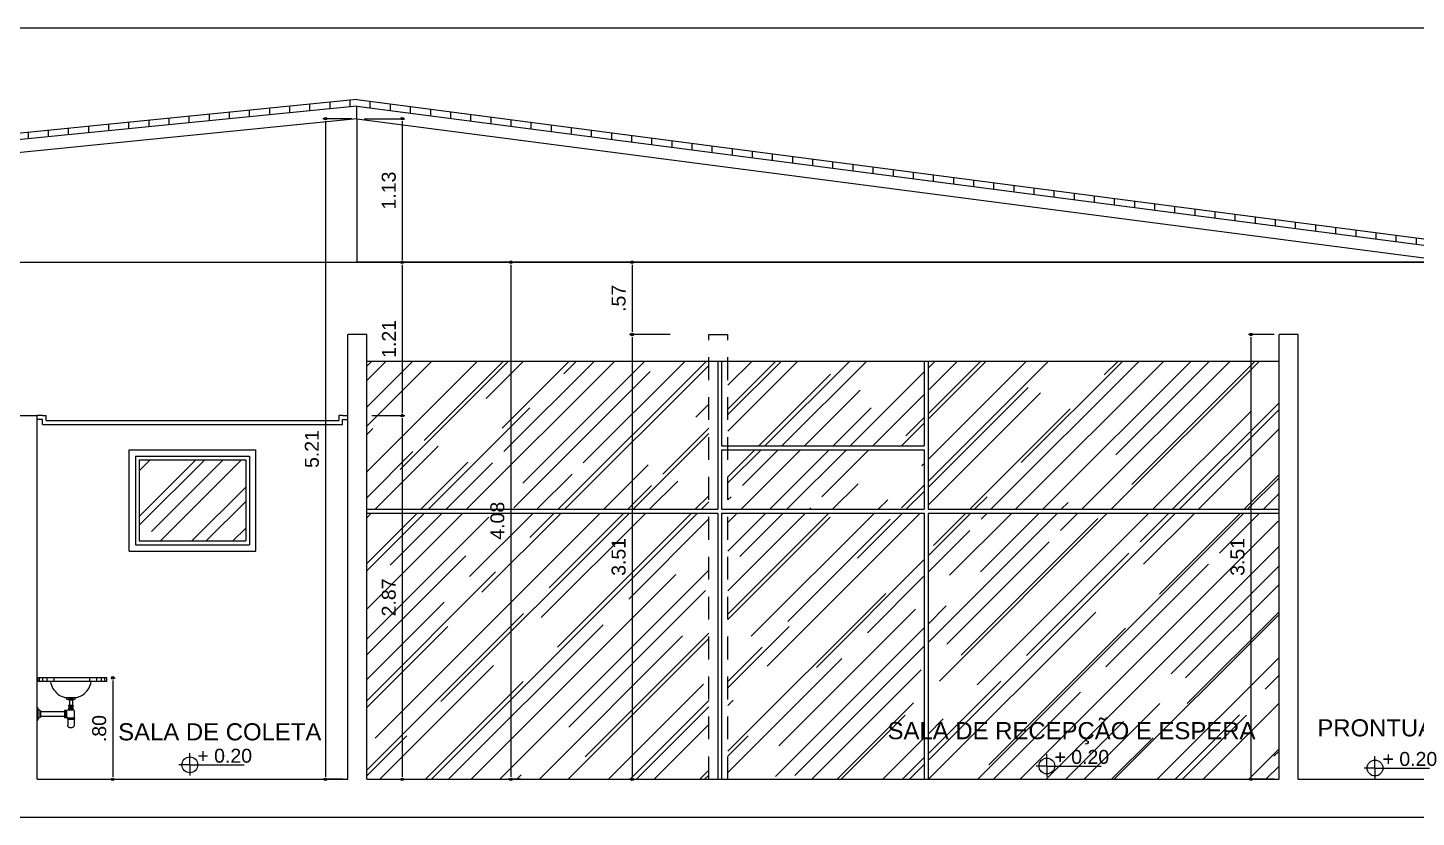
# Model space of a CAD drawing. Header units: millimetres. Extents: x 2125 to 3408, y 1171 to 1686.
# Drawn here: x 2548.03 to 2558.99, y 1494.3 to 1500.53 of the extents above; entities that cross this region are included whole.
import ezdxf

# ---------------------------------------------------------------- set-up
doc = ezdxf.new("R2010")
doc.units = ezdxf.units.MM
doc.linetypes.add('CONTINU', pattern=[0])
doc.linetypes.add('CONTORNO_QUADRO_T', pattern=[0.35, 0.2, -0.15])
for name, color, linetype in [('cobertura', 1, 'Continuous'), ('cotas', 7, 'Continuous'), ('ESQUADRIA', 3, 'Continuous'), ('Esquadrias_Portas', 2, 'Continuous'), ('LAYOUT', 7, 'Continuous'), ('PAREDE', 4, 'Continuous'), ('Piso_Calçada', 3, 'Continuous'), ('TEXTO01', 7, 'Continuous'), ('TEXTO03', 2, 'Continuous')]:
    doc.layers.add(name, color=color, linetype=linetype)
doc.styles.add('ROMANS', font='arial.ttf')
doc.styles.add('TEXTO1', font='swissko.ttf', dxfattribs={"width": 0.6, "height": 0.1})
doc.dimstyles.new('ESCALA75', dxfattribs={"dimtxt": 0.11, "dimasz": 0.02, "dimexe": 0.02, "dimexo": 0.04, "dimgap": 0.05, "dimtad": 1, "dimzin": 4, "dimdsep": 46, "dimtxsty": 'ROMANS', "dimblk1": 'PPC', "dimblk2": 'PPC', "dimsah": 1, "dimcen": 0.02, "dimclrd": 7, "dimclre": 7, "dimclrt": 3, "dimazin": 1, "dimtfac": 1, "dimtix": 1, "dimtmove": 0, "dimatfit": 3, "dimldrblk": 'PPC', "dimfxl": 0, "dimtolj": 1, "dimtzin": 12, "dimarcsym": 0})
pattern_1 = [(90, (391.25774, 892.39536), (-0.15875, 3e-17), [])]

# ---------------------------------------------------------------- blocks, each defined once
blk = doc.blocks.new('A$C5BE32366')
at = {"color": 7}
for p, q in [((0.012, 0.225), (0.048, 0.225)), ((0.012, 0.225), (0.012, 0.218)), ((0.048, 0.225), (0.048, 0.218)), ((0.005, 0.132), (0.005, 0.076)), ((0.012, 0.218), (0.048, 0.218)), ((0.012, 0.173), (0.012, 0.166)), ((0.012, 0.173), (0.048, 0.173)), ((0.012, 0.166), (0.048, 0.166)), ((0.012, 0.153), (0.012, 0.146)), ((0.012, 0.153), (0.048, 0.153)), ((0.012, 0.146), (0.048, 0.146)), ((0.055, 0.14), (0.013, 0.14)), ((0.015, 0.218), (0.015, 0.215)), ((0.015, 0.215), (0.045, 0.215)), ((0.015, 0.166), (0.015, 0.163)), ((0.015, 0.163), (0.045, 0.163)), ((0.015, 0.146), (0.015, 0.143)), ((0.015, 0.143), (0.045, 0.143)), ((0.018, 0.215), (0.018, 0.173)), ((0.018, 0.163), (0.018, 0.153)), ((0.018, 0.143), (0.018, 0.14)), ((0.018, 0.14), (0.042, 0.14)), ((0.042, 0.215), (0.042, 0.173)), ((0.042, 0.163), (0.042, 0.153)), ((0.042, 0.143), (0.042, 0.14)), ((0.045, 0.218), (0.045, 0.215)), ((0.045, 0.166), (0.045, 0.163)), ((0.045, 0.146), (0.045, 0.143)), ((0.048, 0.173), (0.048, 0.166)), ((0.048, 0.153), (0.048, 0.146)), ((0.07, 0.133), (0.065, 0.133)), ((0.065, 0.133), (0.065, 0.083)), ((0.07, 0.136), (0.07, 0.08)), ((0.08, 0.136), (0.07, 0.136)), ((0.08, 0.136), (0.08, 0.08)), ((0.27, 0.127), (0.08, 0.127)), ((0.27, 0.132), (0.27, 0.084)), ((0.275, 0.137), (0.275, 0.079)), ((0.29, 0.153), (0.29, 0.063)), ((0.295, 0.158), (0.295, 0.058)), ((0, 0.076), (0, 0.071)), ((0.06, 0.076), (0, 0.076)), ((0.06, 0.071), (0, 0.071)), ((0.055, 0.066), (0.005, 0.066)), ((0.005, 0.066), (0.005, 0.015)), ((0.055, 0.066), (0.055, 0.015)), ((0.06, 0.076), (0.06, 0.071)), ((0.07, 0.083), (0.065, 0.083)), ((0.08, 0.08), (0.07, 0.08)), ((0.27, 0.089), (0.08, 0.089)), ((0.04, 0), (0.02, 0))]:
    blk.add_line(p, q, dxfattribs=at)
for centre, radius, start, end in [((0.013, 0.132), 0.008, 90, 180), ((0.052, 0.126), 0.0147, 30.5117, 79.5043), ((0.275, 0.132), 0.005, 90, 180), ((0.275, 0.152), 0.015, 270, 0), ((0.295, 0.153), 0.005, 90, 180), ((0, 0.066), 0.005, 0, 90), ((0.02, 0.015), 0.015, 180, 270), ((0.04, 0.015), 0.015, 270, 0), ((0.065, 0.076), 0.01, 90, 180), ((0.06, 0.066), 0.005, 90, 180), ((0.275, 0.084), 0.005, 180, 270), ((0.275, 0.064), 0.015, 0, 90), ((0.295, 0.063), 0.005, 180, 270)]:
    blk.add_arc(centre, radius, start, end, dxfattribs=at)
blk = doc.blocks.new('PPC')
at = {"color": 2}
blk.add_circle((0, 0), 0.5, dxfattribs=at)
blk = doc.blocks.new('*D382')
at = {"color": 7, "lineweight": -2, "transparency": 16777216}
for p, q in [((2557.866, 1498.11), (2557.664, 1498.11)), ((2557.684, 1498.09), (2557.684, 1494.62)), ((2557.866, 1494.6), (2557.664, 1494.6))]:
    blk.add_line(p, q, dxfattribs=at)
at = {"layer": 'DEFPOINTS', "color": 0, "transparency": 16777216}
for p in [(2557.906, 1498.11), (2557.684, 1494.6), (2557.906, 1494.6)]:
    blk.add_point(p, dxfattribs=at)
at = {"color": 7, "lineweight": -2, "transparency": 16777216, "xscale": 0.02, "yscale": 0.02, "zscale": 0.02}
for p, rotation in [((2557.684, 1498.11), 90), ((2557.684, 1494.6), 270)]:
    blk.add_blockref('PPC', p, dxfattribs=dict(at, rotation=rotation))
at = {"color": 3, "transparency": 16777216, "insert": (2557.578, 1496.355), "char_height": 0.11, "attachment_point": 5, "rotation": 90, "style": 'ROMANS'}
blk.add_mtext('\\A1;3.51', dxfattribs=at)
blk = doc.blocks.new('*D383')
at = {"color": 7, "lineweight": -2, "transparency": 16777216}
for p, q in [((2552.869, 1498.68), (2552.78, 1498.68)), ((2552.8, 1498.66), (2552.8, 1498.13)), ((2553.093, 1498.11), (2552.78, 1498.11))]:
    blk.add_line(p, q, dxfattribs=at)
at = {"layer": 'DEFPOINTS', "color": 0, "transparency": 16777216}
for p in [(2552.909, 1498.68), (2552.8, 1498.11), (2553.133, 1498.11)]:
    blk.add_point(p, dxfattribs=at)
at = {"color": 7, "lineweight": -2, "transparency": 16777216, "xscale": 0.02, "yscale": 0.02, "zscale": 0.02}
for p, rotation in [((2552.8, 1498.68), 90), ((2552.8, 1498.11), 270)]:
    blk.add_blockref('PPC', p, dxfattribs=dict(at, rotation=rotation))
at = {"color": 3, "transparency": 16777216, "insert": (2552.694, 1498.395), "char_height": 0.11, "attachment_point": 5, "rotation": 90, "style": 'ROMANS'}
blk.add_mtext('\\A1;.57', dxfattribs=at)
blk = doc.blocks.new('*D384')
at = {"color": 7, "lineweight": -2, "transparency": 16777216}
for p, q in [((2553.1, 1498.11), (2552.78, 1498.11)), ((2552.8, 1498.09), (2552.8, 1494.62)), ((2552.8, 1494.6), (2552.78, 1494.6))]:
    blk.add_line(p, q, dxfattribs=at)
at = {"layer": 'DEFPOINTS', "color": 0, "transparency": 16777216}
for p in [(2553.406, 1498.11), (2552.8, 1494.6), (2552.8, 1494.6)]:
    blk.add_point(p, dxfattribs=at)
at = {"color": 7, "lineweight": -2, "transparency": 16777216, "xscale": 0.02, "yscale": 0.02, "zscale": 0.02}
for p, rotation in [((2552.8, 1498.11), 90), ((2552.8, 1494.6), 270)]:
    blk.add_blockref('PPC', p, dxfattribs=dict(at, rotation=rotation))
at = {"color": 3, "transparency": 16777216, "insert": (2552.694, 1496.355), "char_height": 0.11, "attachment_point": 5, "rotation": 90, "style": 'ROMANS'}
blk.add_mtext('\\A1;3.51', dxfattribs=at)
blk = doc.blocks.new('*D385')
at = {"color": 7, "lineweight": -2, "transparency": 16777216}
for p, q in [((2550.686, 1498.68), (2551.006, 1498.68)), ((2550.986, 1498.66), (2550.986, 1497.49)), ((2550.746, 1497.47), (2551.006, 1497.47))]:
    blk.add_line(p, q, dxfattribs=at)
at = {"layer": 'DEFPOINTS', "color": 0, "transparency": 16777216}
for p in [(2550.627, 1498.68), (2550.706, 1497.47), (2550.986, 1497.47)]:
    blk.add_point(p, dxfattribs=at)
at = {"color": 7, "lineweight": -2, "transparency": 16777216, "xscale": 0.02, "yscale": 0.02, "zscale": 0.02}
for p, rotation in [((2550.986, 1498.68), 90), ((2550.986, 1497.47), 270)]:
    blk.add_blockref('PPC', p, dxfattribs=dict(at, rotation=rotation))
at = {"color": 3, "transparency": 16777216, "insert": (2550.881, 1498.075), "char_height": 0.11, "attachment_point": 5, "rotation": 90, "style": 'ROMANS'}
blk.add_mtext('\\A1;1.21', dxfattribs=at)
blk = doc.blocks.new('*D386')
at = {"color": 7, "lineweight": -2, "transparency": 16777216}
for p, q in [((2550.746, 1497.47), (2551.006, 1497.47)), ((2550.986, 1497.45), (2550.986, 1494.62)), ((2550.746, 1494.6), (2551.006, 1494.6))]:
    blk.add_line(p, q, dxfattribs=at)
at = {"layer": 'DEFPOINTS', "color": 0, "transparency": 16777216}
for p in [(2550.706, 1497.47), (2550.706, 1494.6), (2550.986, 1494.6)]:
    blk.add_point(p, dxfattribs=at)
at = {"color": 7, "lineweight": -2, "transparency": 16777216, "xscale": 0.02, "yscale": 0.02, "zscale": 0.02}
for p, rotation in [((2550.986, 1497.47), 90), ((2550.986, 1494.6), 270)]:
    blk.add_blockref('PPC', p, dxfattribs=dict(at, rotation=rotation))
at = {"color": 3, "transparency": 16777216, "insert": (2550.88, 1496.035), "char_height": 0.11, "attachment_point": 5, "rotation": 90, "style": 'ROMANS'}
blk.add_mtext('\\A1;2.87', dxfattribs=at)
blk = doc.blocks.new('*D387')
at = {"color": 7, "lineweight": -2, "transparency": 16777216}
for p, q in [((2551.918, 1498.68), (2551.823, 1498.68)), ((2551.843, 1498.66), (2551.843, 1494.62)), ((2551.918, 1494.6), (2551.823, 1494.6))]:
    blk.add_line(p, q, dxfattribs=at)
at = {"layer": 'DEFPOINTS', "color": 0, "transparency": 16777216}
for p in [(2551.958, 1498.68), (2551.843, 1494.6), (2551.958, 1494.6)]:
    blk.add_point(p, dxfattribs=at)
at = {"color": 7, "lineweight": -2, "transparency": 16777216, "xscale": 0.02, "yscale": 0.02, "zscale": 0.02}
for p, rotation in [((2551.843, 1498.68), 90), ((2551.843, 1494.6), 270)]:
    blk.add_blockref('PPC', p, dxfattribs=dict(at, rotation=rotation))
at = {"color": 3, "transparency": 16777216, "insert": (2551.737, 1496.64), "char_height": 0.11, "attachment_point": 5, "rotation": 90, "style": 'ROMANS'}
blk.add_mtext('\\A1;4.08', dxfattribs=at)
blk = doc.blocks.new('*D388')
at = {"color": 7, "lineweight": -2, "transparency": 16777216}
for p, q in [((2548.696, 1495.4), (2548.721, 1495.4)), ((2548.701, 1495.38), (2548.701, 1494.62)), ((2548.696, 1494.6), (2548.721, 1494.6))]:
    blk.add_line(p, q, dxfattribs=at)
at = {"layer": 'DEFPOINTS', "color": 0, "transparency": 16777216}
for p in [(2548.656, 1495.4), (2548.656, 1494.6), (2548.701, 1494.6)]:
    blk.add_point(p, dxfattribs=at)
at = {"color": 7, "lineweight": -2, "transparency": 16777216, "xscale": 0.02, "yscale": 0.02, "zscale": 0.02}
for p, rotation in [((2548.701, 1495.4), 90), ((2548.701, 1494.6), 270)]:
    blk.add_blockref('PPC', p, dxfattribs=dict(at, rotation=rotation))
at = {"color": 3, "transparency": 16777216, "insert": (2548.595, 1495), "char_height": 0.11, "attachment_point": 5, "rotation": 90, "style": 'ROMANS'}
blk.add_mtext('\\A1;.80', dxfattribs=at)
blk = doc.blocks.new('*D395')
at = {"color": 7, "lineweight": -2, "transparency": 16777216}
for p, q in [((2550.587, 1499.813), (2550.36, 1499.813)), ((2550.38, 1499.793), (2550.38, 1494.62)), ((2550.516, 1494.6), (2550.36, 1494.6))]:
    blk.add_line(p, q, dxfattribs=at)
at = {"layer": 'DEFPOINTS', "color": 0, "transparency": 16777216}
for p in [(2550.627, 1499.813), (2550.38, 1494.6), (2550.556, 1494.6)]:
    blk.add_point(p, dxfattribs=at)
at = {"color": 7, "lineweight": -2, "transparency": 16777216, "xscale": 0.02, "yscale": 0.02, "zscale": 0.02}
for p, rotation in [((2550.38, 1499.813), 90), ((2550.38, 1494.6), 270)]:
    blk.add_blockref('PPC', p, dxfattribs=dict(at, rotation=rotation))
at = {"color": 3, "transparency": 16777216, "insert": (2550.273, 1497.206), "char_height": 0.11, "attachment_point": 5, "rotation": 90, "style": 'ROMANS'}
blk.add_mtext('\\A1;5.21', dxfattribs=at)
blk = doc.blocks.new('*D397')
at = {"color": 7, "lineweight": -2, "transparency": 16777216}
for p, q in [((2550.686, 1499.813), (2551.006, 1499.813)), ((2550.986, 1499.793), (2550.986, 1498.7)), ((2550.986, 1498.68), (2551.006, 1498.68))]:
    blk.add_line(p, q, dxfattribs=at)
at = {"layer": 'DEFPOINTS', "color": 0, "transparency": 16777216}
for p in [(2550.627, 1499.813), (2550.986, 1498.68), (2550.986, 1498.68)]:
    blk.add_point(p, dxfattribs=at)
at = {"color": 7, "lineweight": -2, "transparency": 16777216, "xscale": 0.02, "yscale": 0.02, "zscale": 0.02}
for p, rotation in [((2550.986, 1499.813), 90), ((2550.986, 1498.68), 270)]:
    blk.add_blockref('PPC', p, dxfattribs=dict(at, rotation=rotation))
at = {"color": 3, "transparency": 16777216, "insert": (2550.88, 1499.246), "char_height": 0.11, "attachment_point": 5, "rotation": 90, "style": 'ROMANS'}
blk.add_mtext('\\A1;1.13', dxfattribs=at)
blk = doc.blocks.new('new block4')
at = {"layer": 'TEXTO01'}
h = blk.add_hatch(dxfattribs=at)
h.set_pattern_fill('ANGLE', color=256)
h.set_pattern_definition([(0, (-2260.456, -913.906), (0, 6.985), [5.08, -1.905]), (90, (-2260.456, -913.906), (-6.985, 4e-16), [5.08, -1.905])])
h.paths.add_polyline_path([(0, 0), (0, -0.062, 0.414214), (0.062, 0)])
h.paths.add_polyline_path([(0, 0), (0, 0.062, 0.414214), (-0.062, 0)])
for q in [(-0.086, 0), (0, 0.093), (0.429, 0), (0, -0.085)]:
    blk.add_line((0, 0), q, dxfattribs=at)
blk.add_circle((0, 0), 0.0624, dxfattribs=at)

msp = doc.modelspace()

# ---------------------------------------------------------------- hatches: boundary and pattern name
h = msp.add_hatch()
h.set_pattern_fill('AR-RROOF', color=1, scale=0.015, angle=45)
h.paths.add_polyline_path([(2539.9256, 1497.1204), (2539.0856, 1497.1204), (2539.0856, 1496.4804), (2539.9256, 1496.4804)])
h.paths.add_polyline_path([(2541.2756, 1497.1204), (2540.4356, 1497.1204), (2540.4356, 1496.4804), (2541.2756, 1496.4804)])
h.paths.add_polyline_path([(2543.1556, 1497.1204), (2542.2356, 1497.1204), (2542.2356, 1496.4804), (2543.1556, 1496.4804)])
h.paths.add_polyline_path([(2544.0756, 1497.1204), (2543.1556, 1497.1204), (2543.1556, 1496.4804), (2544.0756, 1496.4804)])
h.paths.add_polyline_path([(2546.4056, 1497.1204), (2545.4856, 1497.1204), (2545.4856, 1496.4804), (2546.4056, 1496.4804)])
h.paths.add_polyline_path([(2547.3256, 1497.1204), (2546.4056, 1497.1204), (2546.4056, 1496.4804), (2547.3256, 1496.4804)])
h.paths.add_polyline_path([(2549.7506, 1497.1204), (2548.9106, 1497.1204), (2548.9106, 1496.4804), (2549.7506, 1496.4804)])
h.paths.add_polyline_path([(2561.1056, 1497.1204), (2560.1856, 1497.1204), (2560.1856, 1496.4804), (2561.1056, 1496.4804)])
h.paths.add_polyline_path([(2562.0256, 1497.1204), (2561.1056, 1497.1204), (2561.1056, 1496.4804), (2562.0256, 1496.4804)])
h.paths.add_polyline_path([(2563.8256, 1497.3204), (2562.9856, 1497.3204), (2562.9856, 1497.0804), (2563.8256, 1497.0804)])
h.paths.add_polyline_path([(2565.6056, 1497.1204), (2564.6856, 1497.1204), (2564.6856, 1496.4804), (2565.6056, 1496.4804)])
h.paths.add_polyline_path([(2566.5256, 1497.1204), (2565.6056, 1497.1204), (2565.6056, 1496.4804), (2566.5256, 1496.4804)])
h.paths.add_polyline_path([(2568.4556, 1497.1204), (2567.5356, 1497.1204), (2567.5356, 1496.4804), (2568.4556, 1496.4804)])
h.paths.add_polyline_path([(2569.3756, 1497.1204), (2568.4556, 1497.1204), (2568.4556, 1496.4804), (2569.3756, 1496.4804)])
h.paths.add_polyline_path([(2579.6756, 1497.3204), (2578.8356, 1497.3204), (2578.8356, 1497.0804), (2579.6756, 1497.0804)])
h.paths.add_polyline_path([(2553.4056, 1496.7004), (2550.7056, 1496.7004), (2550.7056, 1494.6004), (2553.4056, 1494.6004)])
h.paths.add_polyline_path([(2553.4056, 1497.9004), (2550.7056, 1497.9004), (2550.7056, 1497.4704), (2550.7056, 1496.7304), (2553.4056, 1496.7304)])
h.paths.add_polyline_path([(2555.1056, 1497.9004), (2553.5556, 1497.9004), (2553.5556, 1497.2304), (2555.1056, 1497.2304)])
h.paths.add_polyline_path([(2555.1056, 1497.2004), (2553.5556, 1497.2004), (2553.5556, 1496.7304), (2555.1056, 1496.7304)])
h.paths.add_polyline_path([(2555.1056, 1496.7004), (2553.5556, 1496.7004), (2553.5556, 1494.6004), (2555.1056, 1494.6004)])
h.paths.add_polyline_path([(2557.9056, 1497.4704), (2557.9056, 1497.9004), (2555.1356, 1497.9004), (2555.1356, 1496.7304), (2557.9056, 1496.7304)])
h.paths.add_polyline_path([(2557.9056, 1496.7004), (2555.1356, 1496.7004), (2555.1356, 1494.6004), (2557.9056, 1494.6004)])
h.paths.add_polyline_path([(2556.136, 1494.7045, -1), (2556.0111, 1494.7045, -1)], flags=16)
h.paths.add_polyline_path([(2552.8076, 1496.1893), (2552.8076, 1496.5434), (2552.5809, 1496.5434), (2552.5809, 1496.1893)], flags=24)
h.paths.add_polyline_path([(2550.9938, 1495.8596), (2550.9938, 1496.2137), (2550.7671, 1496.2137), (2550.7671, 1495.8596)], flags=24)
h.paths.add_polyline_path([(2551.8513, 1496.4658), (2551.8513, 1496.8199), (2551.6246, 1496.8199), (2551.6246, 1496.4658)], flags=9)
h.paths.add_polyline_path([(2554.7849, 1494.8184), (2557.6806, 1494.8184), (2557.6806, 1495.0791), (2554.7849, 1495.0791)], flags=9)
h.paths.add_polyline_path([(2557.6919, 1495.8596), (2557.6919, 1496.2137), (2557.4652, 1496.2137), (2557.4652, 1495.8596)], flags=24)
h.paths.add_polyline_path([(2556.0982, 1494.6607), (2556.5769, 1494.6607), (2556.5769, 1494.8915), (2556.0982, 1494.8915)], flags=24)
at = {"layer": 'cobertura'}
h = msp.add_hatch(dxfattribs=at)
h.set_pattern_fill('ANSI31', color=256, scale=0.05, angle=45)
h.set_pattern_definition(pattern_1)
h.paths.add_polyline_path([(2550.6256, 1499.9129), (2550.6256, 1499.9632), (2539.1907, 1498.8197), (2539.1957, 1498.7699)])
h = msp.add_hatch(dxfattribs=at)
h.set_pattern_fill('ANSI31', color=256, scale=0.05, angle=45)
h.set_pattern_definition(pattern_1)
h.paths.add_polyline_path([(2550.6266, 1499.9632), (2550.6266, 1499.9128), (2559.4177, 1498.7667), (2559.4242, 1498.8163)])

# ---------------------------------------------------------------- linework, layer by layer
for p, q in [((2538.9256, 1500.5304), (2583.3856, 1500.5304)), ((2550.6266, 1499.8125), (2550.6266, 1498.6804)), ((2539.3056, 1498.6804), (2559.3056, 1498.6804)), ((2559.3057, 1498.6804), (2550.6266, 1498.6804)), ((2548.1456, 1497.4704), (2548.1056, 1497.4704)), ((2548.1456, 1497.4704), (2548.1756, 1497.4704)), ((2548.1756, 1497.4304), (2548.1756, 1497.4704)), ((2550.5156, 1497.4704), (2550.4856, 1497.4704)), ((2550.4856, 1497.4704), (2550.4856, 1497.4304)), ((2550.5156, 1497.4704), (2550.5556, 1497.4704)), ((2548.1456, 1497.4404), (2548.1056, 1497.4404)), ((2548.1456, 1497.4004), (2548.1456, 1497.4404)), ((2548.1456, 1497.4004), (2550.5156, 1497.4004)), ((2548.1756, 1497.4304), (2550.4856, 1497.4304)), ((2550.5156, 1497.4004), (2550.5156, 1497.4404)), ((2550.5156, 1497.4404), (2550.5556, 1497.4404))]:
    msp.add_line(p, q)
for p, q in [((2550.6266, 1499.9632), (2539.1907, 1498.8197)), ((2550.6266, 1499.9128), (2539.1957, 1498.7699)), ((2550.6266, 1499.8125), (2550.6266, 1499.9128)), ((2550.6266, 1499.9128), (2559.4167, 1498.7668)), ((2550.6267, 1499.9632), (2559.4232, 1498.8164)), ((2550.6266, 1499.8125), (2539.3056, 1498.6804)), ((2550.6266, 1499.8125), (2559.3057, 1498.6804))]:
    msp.add_line(p, q, dxfattribs=at)
at = {"layer": 'ESQUADRIA'}
for p, q in [((2548.8306, 1496.4004), (2548.8306, 1497.2004)), ((2548.8306, 1497.2004), (2549.8306, 1497.2004)), ((2548.8806, 1497.1504), (2548.8806, 1496.4504)), ((2548.8806, 1497.1504), (2549.7806, 1497.1504)), ((2549.7806, 1497.1504), (2549.7806, 1496.4504)), ((2549.8306, 1496.4004), (2549.8306, 1497.2004)), ((2548.9106, 1497.1204), (2548.9106, 1496.4804)), ((2548.9106, 1497.1204), (2549.7506, 1497.1204)), ((2549.7506, 1497.1204), (2549.7506, 1496.4804)), ((2548.9106, 1496.4804), (2549.7506, 1496.4804)), ((2548.8306, 1496.4004), (2549.8306, 1496.4004)), ((2548.8806, 1496.4504), (2549.7806, 1496.4504))]:
    msp.add_line(p, q, dxfattribs=at)
at = {"layer": 'Esquadrias_Portas'}
for p, q in [((2550.7056, 1497.9004), (2557.9056, 1497.9004)), ((2553.4756, 1497.9004), (2553.4756, 1496.7304)), ((2553.5056, 1497.9004), (2553.5056, 1497.2304)), ((2555.1056, 1497.9004), (2555.1056, 1497.2304)), ((2555.1356, 1497.9004), (2555.1356, 1496.7304)), ((2553.5056, 1497.2304), (2555.1056, 1497.2304)), ((2553.5056, 1497.2004), (2555.1056, 1497.2004)), ((2553.5056, 1497.2004), (2553.5056, 1496.7304)), ((2555.1056, 1497.2004), (2555.1056, 1496.7304)), ((2550.7056, 1496.7304), (2553.4756, 1496.7304)), ((2550.7056, 1496.7004), (2553.4756, 1496.7004)), ((2553.4756, 1496.7004), (2553.4756, 1494.6004)), ((2553.5056, 1496.7304), (2555.1056, 1496.7304)), ((2553.5056, 1496.7004), (2555.1056, 1496.7004)), ((2553.5056, 1496.7004), (2553.5056, 1494.6004)), ((2555.1056, 1496.7004), (2555.1056, 1494.6004)), ((2555.1356, 1496.7304), (2557.9056, 1496.7304)), ((2555.1356, 1496.7004), (2557.9056, 1496.7004)), ((2555.1356, 1496.7004), (2555.1356, 1494.6004))]:
    msp.add_line(p, q, dxfattribs=at)
at = {"layer": 'LAYOUT', "color": 3}
for p, q in [((2548.6558, 1495.4004), (2548.1056, 1495.4004)), ((2548.6558, 1495.3704), (2548.1056, 1495.3704)), ((2548.6558, 1495.3704), (2548.6558, 1495.4004))]:
    msp.add_line(p, q, dxfattribs=at)
at = {"layer": 'LAYOUT', "color": 7}
for p, q in [((2548.1111, 1495.3704), (2548.1111, 1495.4004)), ((2548.1234, 1495.3704), (2548.1234, 1495.4004)), ((2548.1494, 1495.3704), (2548.1494, 1495.4004)), ((2548.185, 1495.3704), (2548.185, 1495.4004)), ((2548.2398, 1495.3704), (2548.2398, 1495.4004)), ((2548.5217, 1495.3704), (2548.5217, 1495.4004)), ((2548.5764, 1495.3704), (2548.5764, 1495.4004)), ((2548.612, 1495.3704), (2548.612, 1495.4004)), ((2548.638, 1495.3704), (2548.638, 1495.4004))]:
    msp.add_line(p, q, dxfattribs=at)
at = {"layer": 'LAYOUT', "color": 3}
for points in [[(2548.2093, 1495.3704, 0.1679397), (2548.2659, 1495.2737, 0.1355657), (2548.3256, 1495.2463, -0.3194288), (2548.3348, 1495.2392), (2548.3363, 1495.2345, 0.3292536), (2548.3382, 1495.2331), (2548.3707, 1495.2331)], [(2548.3707, 1495.2331), (2548.4032, 1495.2331, 0.3292536), (2548.4051, 1495.2345), (2548.4066, 1495.2392, -0.3194288), (2548.4158, 1495.2463, 0.1355657), (2548.4755, 1495.2737, 0.1679397), (2548.5321, 1495.3704)]]:
    msp.add_lwpolyline(points, format="xyb", dxfattribs=at)
at = {"layer": 'LAYOUT'}
msp.add_lwpolyline([(2548.3256, 1495.2463, 0.0232549), (2548.3707, 1495.2451, 0.0232549), (2548.4158, 1495.2463)], format="xyb", dxfattribs=at)
at = {"layer": 'PAREDE', "linetype": 'Continuous'}
for p, q in [((2550.5556, 1494.6004), (2550.5556, 1498.1104)), ((2550.7056, 1498.1104), (2550.5556, 1498.1104)), ((2550.7056, 1494.6004), (2550.7056, 1498.1104)), ((2553.4056, 1498.1104), (2553.5556, 1498.1104)), ((2557.9056, 1494.6004), (2557.9056, 1498.1104)), ((2558.0556, 1498.1104), (2557.9056, 1498.1104)), ((2558.0556, 1494.6004), (2558.0556, 1498.1104)), ((2547.9556, 1497.4704), (2548.1056, 1497.4704)), ((2548.1056, 1494.6004), (2548.1056, 1497.4704)), ((2548.1056, 1494.6004), (2550.5556, 1494.6004)), ((2550.7056, 1494.6004), (2557.9056, 1494.6004)), ((2558.0556, 1494.6004), (2559.5556, 1494.6004)), ((2524.5406, 1494.3004), (2585.1306, 1494.3004))]:
    msp.add_line(p, q, dxfattribs=at)
at = {"layer": 'PAREDE', "linetype": 'CONTORNO_QUADRO_T', "ltscale": 0.9}
for p, q in [((2553.4056, 1494.6004), (2553.4056, 1498.1104)), ((2553.5556, 1494.6004), (2553.5556, 1498.1104))]:
    msp.add_line(p, q, dxfattribs=at)

# ---------------------------------------------------------------- block references
at = {"layer": 'Piso_Calçada', "color": 1, "linetype": 'CONTINU', "xscale": -1}
msp.add_blockref('A$C5BE32366', (2548.4007, 1495.0081), dxfattribs=at)
at = {"layer": 'TEXTO01'}
for p in [(2549.3095, 1494.7138), (2556.0735, 1494.7045), (2558.6626, 1494.6884)]:
    msp.add_blockref('new block4', p, dxfattribs=at)

# ---------------------------------------------------------------- texts
at = {"layer": 'cotas', "ltscale": 0.0001, "char_height": 0.11, "width": 0.503613, "attachment_point": 1, "style": 'TEXTO1'}
for insert in [(2549.3691, 1494.8408), (2556.1332, 1494.8315), (2558.7223, 1494.8154)]:
    msp.add_mtext('{\\fSansSerif|b0|i0|c2|p2;\\W1;+ 0.20}', dxfattribs=dict(at, insert=insert))
at = {"layer": 'TEXTO03', "ltscale": 0.0001, "char_height": 0.09, "attachment_point": 1, "style": 'TEXTO1'}
for s, insert, width in [('\\pi0.16817;{\\fSansSerif|b0|i0|c2|p2;\\H1.5x;\\W1;\\C2;SALA DE COLETA}', (2548.5759, 1495.042), 2.174601), ('\\pi0.55813;{\\fSansSerif|b0|i0|c2|p2;\\H1.5x;\\W1;\\C2;SALA DE RECEPÇÃO E ESPERA}', (2554.2581, 1495.0512), 3.553669), ('{\\fSansSerif|b0|i0|c2|p2;\\H1.5x;\\W1;\\C2;PRONTUÁRIO}', (2558.2077, 1495.0734), 2.694601)]:
    msp.add_mtext(s, dxfattribs=dict(at, insert=insert, width=width))

# ---------------------------------------------------------------- dimensions: what is measured, and where the dimension line sits
for base, p1, p2, picture, middle in [((2550.3796, 1494.6004), (2550.6266, 1499.8125), (2550.5556, 1494.6004), '*D395', (2550.2734, 1497.2065)), ((2550.9864, 1498.6804), (2550.6266, 1499.8125), (2550.9859, 1498.6804), '*D397', (2550.8802, 1499.2465)), ((2550.9859, 1497.4704), (2550.6266, 1498.6804), (2550.7056, 1497.4704), '*D385', (2550.8806, 1498.0754)), ((2551.8434, 1494.6004), (2551.9582, 1498.6804), (2551.9582, 1494.6004), '*D387', (2551.7372, 1496.6404)), ((2552.7997, 1498.1104), (2552.9088, 1498.6804), (2553.1334, 1498.1104), '*D383', (2552.6938, 1498.3954)), ((2557.6839, 1494.6004), (2557.9056, 1498.1104), (2557.9056, 1494.6004), '*D382', (2557.5777, 1496.3554)), ((2548.7014, 1494.6004), (2548.6558, 1495.4004), (2548.6558, 1494.6004), '*D388', (2548.5952, 1495.0004))]:
    dim = msp.add_linear_dim(base=base, p1=p1, p2=p2, angle=90, dimstyle='ESCALA75')
    dim.commit()
    dim.dimension.update_dxf_attribs({"geometry": picture, "text_midpoint": middle})
for base, p1, p2, picture, middle in [((2552.7997, 1494.6004), (2553.4056, 1498.1104), (2552.7997, 1494.6004), '*D384', (2552.6935, 1496.3554)), ((2550.9859, 1494.6004), (2550.7056, 1497.4704), (2550.7056, 1494.6004), '*D386', (2550.8797, 1496.0354))]:
    dim = msp.add_linear_dim(base=base, p1=p1, p2=p2, angle=90, dimstyle='ESCALA75', override={"dimtmove": 1})
    dim.commit()
    dim.dimension.update_dxf_attribs({"geometry": picture, "text_midpoint": middle})

doc.saveas('drawing.dxf')
